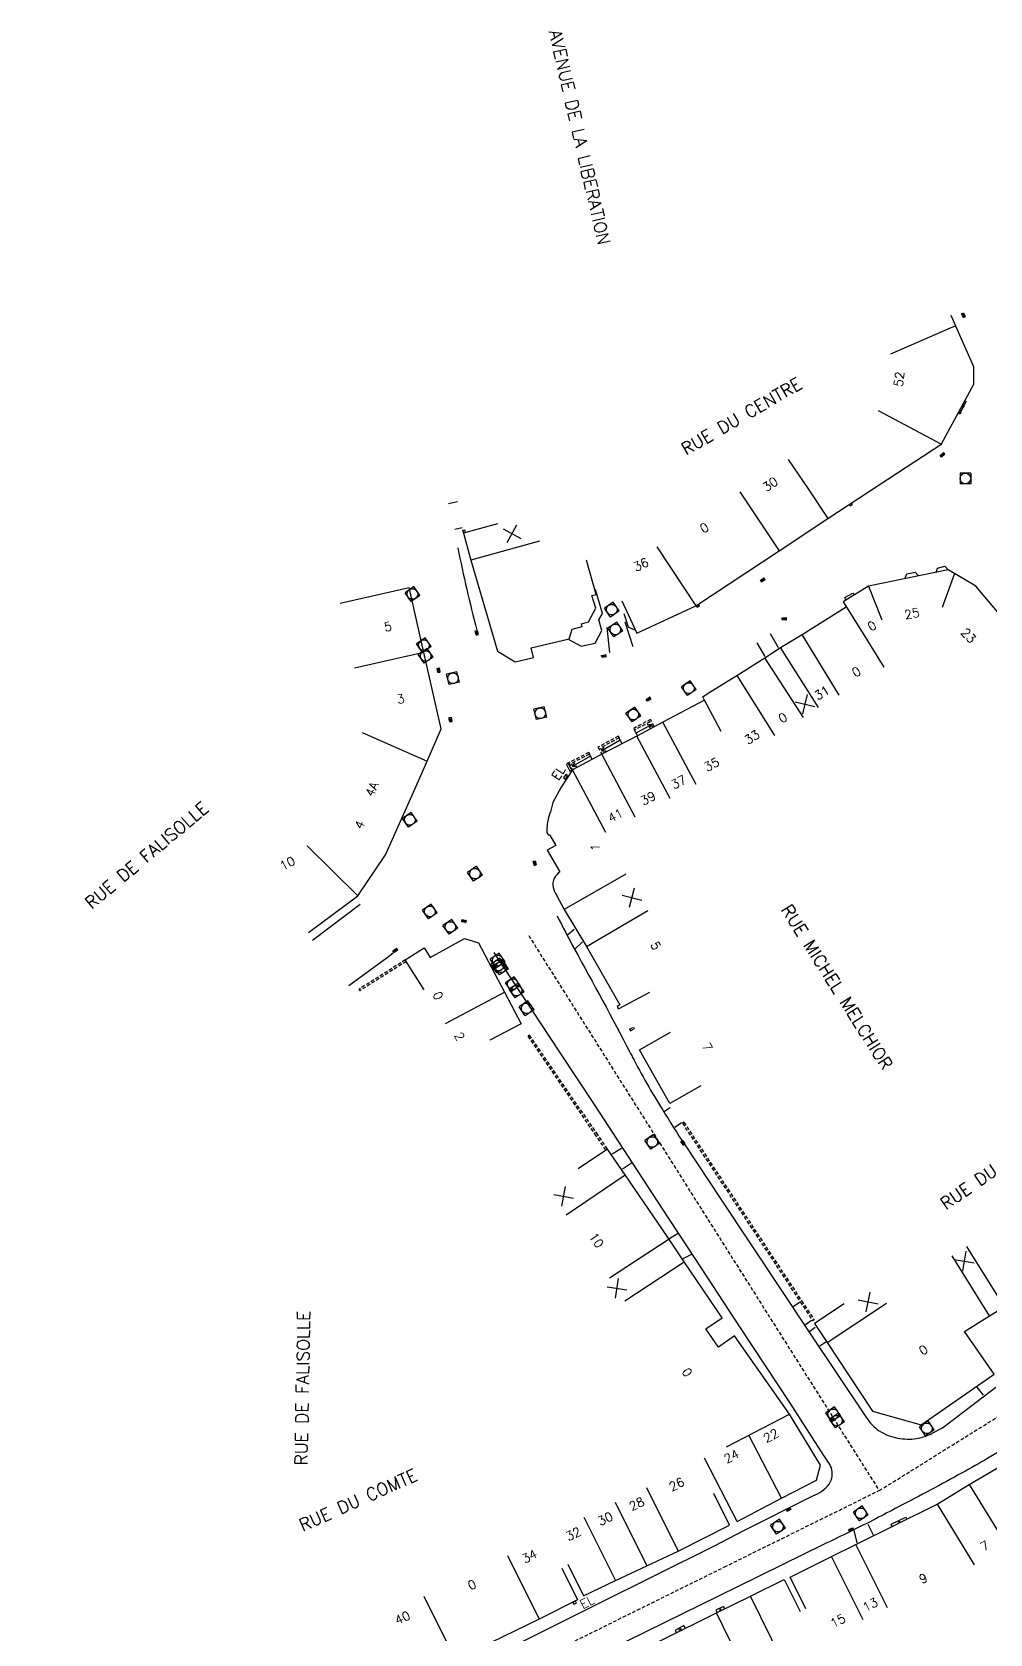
# Model space of a CAD drawing. Header units: millimetres. Extents: x 168000 to 169000, y 125999 to 127001.
# Drawn here: x 168714.9 to 168849.6, y 126113.3 to 126338.8 of the extents above; entities that cross this region are included whole.
import ezdxf
from ezdxf.enums import TextEntityAlignment as Align

# ---------------------------------------------------------------- set-up
doc = ezdxf.new("R2010")
doc.units = ezdxf.units.MM
doc.linetypes.add('DASHED', pattern=[0.75, 0.5, -0.25])
doc.layers.get('0').update_dxf_attribs({"linetype": 'CONTINUOUS'})
for name, color, linetype in [('W0001', 6, 'DASHED'), ('W0008', 7, 'CONTINUOUS'), ('W0100', 7, 'CONTINUOUS'), ('W0105', 7, 'CONTINUOUS'), ('W0112', 1, 'DASHED'), ('W0334', 7, 'CONTINUOUS'), ('W0400', 7, 'CONTINUOUS'), ('W0420', 7, 'CONTINUOUS'), ('W0984', 7, 'CONTINUOUS'), ('W0989', 7, 'CONTINUOUS'), ('W0991', 7, 'CONTINUOUS'), ('W1102', 7, 'CONTINUOUS')]:
    doc.layers.add(name, color=color, linetype=linetype)
doc.styles.get("Standard").update_dxf_attribs({"font": 'romans.shx', "width": 0.85})

# ---------------------------------------------------------------- blocks, each defined once
blk = doc.blocks.new('T400')
for p, q in [((-0.15, 0.3), (0.15, 0.3)), ((-0.15, -0.25), (-0.15, 0.3)), ((-0.15, 0.15), (0.15, 0.15)), ((-0.15, 0), (0.15, 0)), ((0.15, 0.3), (0.15, -0.25)), ((-0.15, -0.15), (0.15, -0.15)), ((-0.15, -0.25), (-0.15, -0.3)), ((-0.15, -0.3), (0.15, -0.3)), ((0.15, -0.3), (0.15, -0.25))]:
    blk.add_line(p, q)
blk = doc.blocks.new('T420')
for p, q in [((0.75, 0.75), (-0.75, 0.75)), ((-0.75, 0.75), (-0.75, -0.75)), ((0.75, 0.75), (0.75, -0.75)), ((0.75, -0.75), (-0.75, -0.75))]:
    blk.add_line(p, q)
blk.add_ellipse((0, 0), major_axis=(-0.53, 0.53), ratio=1, start_param=3.926991, end_param=10.210176)
blk = doc.blocks.new('t991o')
at = {"color": 0, "linetype": 'Continuous'}
for p, q in [((-1, 1), (1, -1)), ((-1, -1), (1, 1))]:
    blk.add_line(p, q, dxfattribs=at)
blk = doc.blocks.new('t105o')
for p, q in [((-0.5, 0), (0.5, 0)), ((0.5, 0), (0.2, 0.1)), ((0.5, 0), (0.2, -0.1))]:
    blk.add_line(p, q)

msp = doc.modelspace()

# ---------------------------------------------------------------- linework, layer by layer
at = {"layer": 'W0001', "flags": 128}
for points in [[(168784.76, 126211.61), (168829.18, 126141.24), (168834.08, 126133.5), (168812.53, 126122.85)], [(168834.08, 126133.5), (168866.62, 126153.8), (168868.94, 126144.69)], [(168812.53, 126122.85), (168743.4, 126088.62), (168706.33, 126070.21), (168660.47, 126047.46), (168615.25, 126025.06), (168577.28, 126006.23), (168580.21, 126000)]]:
    msp.add_lwpolyline(points, dxfattribs=at)
at = {"layer": 'W0008'}
for p, q in [((168773.47, 126272.45), (168774.77, 126272.7)), ((168775.41, 126269.03), (168774.36, 126268.77)), ((168795.76, 126255), (168796.13, 126251.44)), ((168799.48, 126252.28), (168798.33, 126255.73)), ((168819.91, 126252.12), (168818.76, 126254.08)), ((168816.87, 126252.81), (168818, 126250.91)), ((168790.26, 126211.79), (168791.18, 126212.52)), ((168792.35, 126210.74), (168791.31, 126209.76)), ((168803.88, 126186.93), (168804.66, 126187.44)), ((168806.24, 126185.27), (168805.34, 126184.62)), ((168796.51, 126180.89), (168797.82, 126181.69)), ((168799.21, 126179.6), (168797.96, 126178.76)), ((168804.59, 126169), (168805.69, 126169.67)), ((168807.64, 126166.72), (168806.45, 126166.11)), ((168821.95, 126159.41), (168822.86, 126160.01)), ((168824.53, 126157.44), (168823.7, 126156.83)), ((168824.29, 126155.96), (168825.08, 126156.51)), ((168826.57, 126154.41), (168825.7, 126153.84)), ((168848.73, 126146.93), (168847.87, 126148.08)), ((168830.97, 126126.15), (168830.55, 126127.87)), ((168832.47, 126128.8), (168833.21, 126127.3))]:
    msp.add_line(p, q, dxfattribs=at)
at = {"layer": 'W0008', "flags": 128}
for points in [[(168774.8, 126266.17, 0.0167), (168777.47, 126254.62)], [(168788.76, 126214.4, 0.006038), (168791.21, 126209.7, -0.0066), (168799.01, 126195.2, 0.0008), (168799.33, 126194.57, 0.0206), (168803.58, 126187.13, 0.0082), (168806.76, 126182.11), (168811.77, 126174.54), (168824.2, 126155.79), (168832.09, 126144.03, 0.0817), (168833.79, 126142.12, 0.1034), (168836.33, 126140.98, 0.0874), (168839, 126140.79, 0.0949), (168841.52, 126141.57), (168842.95, 126142.34), (168847.89, 126146.09), (168850.45, 126148.08)], [(168810.91, 126125.75), (168814.94, 126127.85), (168824.74, 126132.75, 0.1337), (168827.04, 126134.41, 0.215), (168827.34, 126136.72, 0.0624), (168826.27, 126138.44), (168821.48, 126145.89), (168814.65, 126156.29), (168808.2, 126166.17), (168803.59, 126173.18), (168794.01, 126187.83), (168789.13, 126195.22), (168779.92, 126209.24)], [(168864.99, 126142.59, 0.0539), (168863.72, 126143.73, 0.1211), (168861.65, 126144.44, 0.1574), (168859.79, 126144.14), (168849.37, 126138.06, -0.0058), (168845.74, 126136.01, -0.0043), (168841.32, 126133.6, -0.0002), (168836.7, 126131.18, -0.0023), (168833.6, 126129.54, -0.0054), (168826.24, 126125.91), (168820.41, 126123.05), (168814.14, 126119.96)], [(168721.65, 126100.88), (168721.36, 126086.97, 0.1814), (168722.37, 126084.67, 0.1473), (168724.34, 126083.32, 0.184), (168725.72, 126083.35), (168758.68, 126099.68), (168767.12, 126103.89), (168794.29, 126117.48), (168810.91, 126125.75)], [(168814.14, 126119.96), (168790.92, 126108.55), (168773.71, 126100.07), (168767.22, 126096.9), (168728.11, 126077.55), (168723.69, 126075.1, 0.0755), (168723.04, 126074.55, 0.1475), (168721.06, 126071.28, 0.0356), (168720.99, 126070.05), (168720.61, 126052.16)]]:
    msp.add_lwpolyline(points, format="xyb", dxfattribs=at)
for points in [[(168790.42, 126253.29), (168792.13, 126252.33), (168794.09, 126252.76), (168795.06, 126254.55), (168794.61, 126256.06), (168795.14, 126256.95), (168794.14, 126260.31)], [(168798.15, 126256.97), (168798.76, 126255.07), (168799.65, 126254.66)], [(168754.35, 126210.96), (168761.04, 126216.06)], [(168765.72, 126209.13), (168764.84, 126208.47), (168759.45, 126204.57)]]:
    msp.add_lwpolyline(points, dxfattribs=at)
at = {"layer": 'W0100'}
for p, q in [((168800.07, 126239.77), (168799.64, 126240.55)), ((168799.86, 126240.16), (168802, 126241.3)), ((168802, 126241.3), (168801.43, 126241.29)), ((168802, 126241.3), (168801.71, 126240.81)), ((168797.65, 126239.11), (168795.07, 126237.63)), ((168795.07, 126237.63), (168795.36, 126238.12)), ((168797.91, 126238.63), (168797.36, 126239.67)), ((168793.45, 126236.89), (168790.95, 126235.45)), ((168790.95, 126235.45), (168791.24, 126235.94)), ((168793.7, 126236.41), (168793.2, 126237.37)), ((168795.07, 126237.63), (168795.64, 126237.64)), ((168790.95, 126235.45), (168791.52, 126235.46)), ((168836.94, 126128.98), (168836.75, 126129.09)), ((168836.79, 126129.28), (168836.94, 126128.98)), ((168836.94, 126128.98), (168836.98, 126129.2)), ((168812.16, 126117.19), (168811.1, 126116.68)), ((168811.1, 126116.68), (168811.26, 126116.34)), ((168811.79, 126116.6), (168811.59, 126116.74)), ((168811.63, 126116.93), (168811.79, 126116.6)), ((168811.79, 126116.6), (168811.81, 126116.85)), ((168812.16, 126117.19), (168812.32, 126116.86)), ((168806.57, 126114.51), (168805.38, 126113.82)), ((168806.15, 126113.81), (168805.88, 126113.93)), ((168805.97, 126114.17), (168806.15, 126113.81)), ((168806.15, 126113.81), (168806.22, 126114.1)), ((168806.57, 126114.51), (168806.77, 126114.12)), ((168805.38, 126113.82), (168805.53, 126113.51))]:
    msp.add_line(p, q, dxfattribs=at)
for points in [[(168844.13, 126298.94), (168844.81, 126297.43), (168847.31, 126291.72), (168847.33, 126289.19), (168842.8, 126280.76), (168842.8, 126280.76)], [(168824.09, 126274.49), (168826.84, 126270.32), (168834.06, 126275.08), (168842.87, 126280.85)], [(168847.67, 126260.8), (168844.67, 126262.59), (168843.75, 126263.08), (168832.56, 126260.78), (168829.02, 126258.59), (168831.65, 126254.34)], [(168864.01, 126241.44), (168860.64, 126245.43), (168847.67, 126260.8)]]:
    msp.add_lwpolyline(points, dxfattribs=at)
at = {"layer": 'W0100', "flags": 128}
for points in [[(168780.39, 126269.59), (168775.57, 126268.24), (168776.63, 126264.44), (168780.37, 126251.64), (168782.86, 126250.14), (168785.42, 126250.75), (168785.1, 126252.11), (168790.45, 126253.38), (168790.89, 126254.74), (168792.28, 126255.13), (168792.18, 126255.5), (168793.17, 126255.78), (168794.21, 126257.72), (168793.65, 126259.47), (168794.24, 126259.63), (168792.9, 126264.45)], [(168797.85, 126258.73), (168799.95, 126254.2), (168808.28, 126258.05), (168819.99, 126265.77), (168826.84, 126270.32)], [(168753.78, 126212.03), (168760.74, 126217.21), (168764.6, 126222.98), (168768.73, 126232.24), (168770.47, 126236.18), (168772.46, 126240.72), (168770.03, 126251.45), (168767.97, 126260.6)], [(168809.49, 126244.77), (168809.27, 126245.24), (168809.99, 126245.76), (168814.05, 126248.24), (168817.96, 126250.69), (168820.16, 126252.18), (168823.22, 126253.99), (168829.41, 126257.87)], [(168770.07, 126203.97), (168767.39, 126208.19), (168770.07, 126209.89), (168770.89, 126208.52), (168775.73, 126211.19), (168777.69, 126210.61), (168781.36, 126203.65), (168783.71, 126199.22), (168779.29, 126196.89)], [(168808.98, 126190.45), (168804.63, 126188), (168800.37, 126195.55), (168804.72, 126198.01)], [(168814.08, 126129.18), (168820.32, 126132.42), (168825.23, 126134.99), (168825.83, 126137.07), (168821.45, 126144.26), (168813.73, 126155.27), (168811.46, 126153.67), (168809.69, 126156.26), (168811.98, 126157.83), (168806.63, 126165.71), (168804.31, 126169.24), (168798.31, 126177.94), (168795.84, 126181.58), (168791.7, 126178.78)], [(168829.14, 126159.77), (168824.97, 126157.01), (168826.73, 126154.36), (168833.11, 126144.7), (168839.96, 126142.76), (168850.24, 126149.9), (168846.08, 126155.89), (168849.6, 126158.09), (168851.64, 126159.36), (168851.85, 126159.49), (168854.56, 126161.17), (168856.64, 126157.76), (168857.53, 126156.29), (168861.88, 126158.8), (168862.44, 126160.7), (168867.05, 126163.54), (168873.14, 126167.2), (168876.91, 126169.39), (168885.98, 126174.67), (168888.12, 126175.84)], [(168823.76, 126116.86), (168821.53, 126121.33), (168827.34, 126124.25), (168830.79, 126125.94), (168842.22, 126131.6), (168846.74, 126134.35), (168852.72, 126137.89), (168857.04, 126140.44), (168860.83, 126142.76), (168862.77, 126142.23), (168867.13, 126134.94)], [(168790.26, 126123.16), (168792.48, 126118.68), (168796.95, 126120.83), (168801.36, 126122.9), (168805.78, 126124.98), (168813.02, 126128.63), (168810.8, 126133.12)], [(168835.91, 126128.47), (168835.75, 126128.78), (168837.83, 126129.78), (168837.97, 126129.49)], [(168789.43, 126122.59), (168791.65, 126118.11), (168786.24, 126115.4), (168774.48, 126109.68), (168766.9, 126105.89), (168764.69, 126110.37)], [(168790.84, 126100.71), (168788.63, 126105.2), (168793.07, 126107.41), (168797.63, 126109.61), (168803.53, 126112.52), (168811.18, 126116.3), (168815.98, 126118.65), (168820.72, 126120.98), (168822.93, 126116.49)]]:
    msp.add_lwpolyline(points, dxfattribs=at)
for points in [[(168808.33, 126258), (168808.44, 126257.84), (168808.79, 126258.07), (168808.68, 126258.24)], [(168790.33, 126235.88), (168790.06, 126235.72), (168790.57, 126234.74), (168790.84, 126234.91)], [(168790.24, 126234.14), (168789.99, 126234.29), (168789.66, 126233.8), (168789.92, 126233.64)], [(168791.1, 126117.5), (168791.47, 126117.68), (168791.34, 126117.95), (168790.97, 126117.77)]]:
    msp.add_lwpolyline(points, close=True, dxfattribs=at)
msp.add_lwpolyline([(168811.82, 126240.34), (168809.49, 126244.77), (168803.61, 126241.67), (168799.95, 126239.7), (168795.07, 126237.14), (168790.94, 126234.96), (168789.34, 126232.53), (168788.18, 126230.35), (168787.82, 126229.03, 0.0993), (168787.32, 126226.32, 0.2189), (168787.52, 126225.82, 0.0843), (168787.73, 126225.76), (168788.6, 126224.28), (168787.37, 126223.63), (168789.13, 126220.58, 0.0838), (168788.38, 126219.73, 0.179), (168788.19, 126218.37, 0.0656), (168788.68, 126217.3), (168789.75, 126215.3), (168792.91, 126210.09), (168797.56, 126201.89), (168797.21, 126201.66), (168797.38, 126201.33), (168801.82, 126203.64)], format="xyb", dxfattribs=at)
at = {"layer": 'W0112'}
for p, q in [((168775.47, 126268.68), (168775.71, 126268.74)), ((168775.47, 126268.68), (168775.57, 126268.24)), ((168775.71, 126268.74), (168775.81, 126268.31)), ((168801.9, 126242.03), (168799.53, 126240.78)), ((168799.53, 126240.78), (168799.64, 126240.55)), ((168801.8, 126241.69), (168799.64, 126240.55)), ((168802.21, 126240.92), (168801.8, 126241.69)), ((168802.43, 126241.04), (168801.9, 126242.03)), ((168797.36, 126239.67), (168794.51, 126238.14)), ((168794.51, 126238.14), (168795.05, 126237.13)), ((168797.48, 126239.45), (168794.85, 126238.04)), ((168794.85, 126238.04), (168795.27, 126237.24)), ((168797.36, 126239.67), (168797.48, 126239.45)), ((168793.2, 126237.37), (168790.38, 126235.93)), ((168790.38, 126235.93), (168790.94, 126234.96)), ((168793.31, 126237.15), (168790.73, 126235.83)), ((168790.73, 126235.83), (168791.16, 126235.07)), ((168793.2, 126237.37), (168793.31, 126237.15)), ((168767.39, 126208.19), (168760.87, 126204.06)), ((168767.53, 126207.98), (168761, 126203.85)), ((168760.87, 126204.06), (168761, 126203.85)), ((168784.89, 126197.6), (168784.68, 126197.45)), ((168794.27, 126183.44), (168784.68, 126197.45)), ((168794.47, 126183.58), (168784.89, 126197.6)), ((168798.96, 126198.44), (168799.49, 126198.72)), ((168798.96, 126198.44), (168799.07, 126198.22)), ((168799.07, 126198.22), (168799.6, 126198.5)), ((168799.49, 126198.72), (168799.6, 126198.5)), ((168806.59, 126185.35), (168806.38, 126185.21)), ((168806.38, 126185.21), (168822.96, 126160.07)), ((168806.59, 126185.35), (168823.16, 126160.21)), ((168795.63, 126181.44), (168794.27, 126183.44)), ((168795.84, 126181.58), (168794.47, 126183.58)), ((168822.96, 126160.07), (168824.7, 126157.42)), ((168823.16, 126160.21), (168824.91, 126157.56)), ((168824.91, 126157.56), (168824.7, 126157.42))]:
    msp.add_line(p, q, dxfattribs=at)
msp.add_lwpolyline([(168845.39, 126285.58), (168845.59, 126285.47), (168846.06, 126286.4), (168845.88, 126286.5), (168845.88, 126286.5)], dxfattribs=at)
at = {"layer": 'W0334'}
for points in [[(168829.87, 126272.32), (168829.97, 126272.08), (168830.31, 126272.28), (168830.16, 126272.51)], [(168837.67, 126261.83), (168837.95, 126262.55), (168839.13, 126262.76), (168839.6, 126262.23)], [(168842.07, 126262.73), (168842.29, 126263.32), (168843.29, 126263.62), (168843.75, 126263.08)], [(168829.39, 126258.82), (168829.22, 126259.18), (168830.38, 126259.8), (168830.57, 126259.55)]]:
    msp.add_lwpolyline(points, dxfattribs=at)
at = {"layer": 'W1102'}
for p, q in [((168844.81, 126297.43), (168835.65, 126293.43)), ((168842.8, 126280.76), (168833.99, 126285.49)), ((168821.28, 126278.64), (168824.09, 126274.49)), ((168814.44, 126274.09), (168819.99, 126265.77)), ((168786.26, 126267.14), (168776.63, 126264.44)), ((168802.79, 126266.32), (168808.28, 126258.05)), ((168758.22, 126258.4), (168767.97, 126260.6)), ((168828.42, 126245.45), (168823.22, 126253.99)), ((168831.65, 126254.34), (168834.72, 126249.4)), ((168831.65, 126254.34), (168834.72, 126249.4)), ((168770.03, 126251.45), (168760.27, 126249.25)), ((168825.51, 126243.73), (168820.16, 126252.18)), ((168823.41, 126242.31), (168817.96, 126250.69)), ((168814.05, 126248.24), (168819.36, 126239.77)), ((168761.32, 126240.21), (168770.47, 126236.18)), ((168808.34, 126232.86), (168803.61, 126241.67)), ((168804.68, 126230.89), (168799.95, 126239.7)), ((168799.75, 126228.3), (168795.07, 126237.14)), ((168795.62, 126226.12), (168790.94, 126234.96)), ((168760.74, 126217.21), (168753.62, 126224.24)), ((168798.44, 126220.25), (168789.75, 126215.3)), ((168792.91, 126210.09), (168801.53, 126215.15)), ((168773.06, 126199.26), (168781.36, 126203.65)), ((168790.03, 126172.33), (168798.31, 126177.94)), ((168796.15, 126163.43), (168804.5, 126168.93)), ((168798.28, 126160.21), (168806.63, 126165.71)), ((168849.6, 126158.09), (168844.32, 126166.57)), ((168846.35, 126167.84), (168851.64, 126159.36)), ((168826.73, 126154.36), (168835.07, 126159.87)), ((168812.58, 126139.65), (168821.45, 126144.26)), ((168820.32, 126132.42), (168815.71, 126141.29)), ((168814.08, 126129.18), (168809.47, 126138.05)), ((168846.74, 126134.35), (168851.95, 126125.82)), ((168801.33, 126133.93), (168805.78, 126124.98)), ((168792.5, 126129.78), (168796.95, 126120.83)), ((168796.91, 126131.86), (168801.36, 126122.9)), ((168842.22, 126131.6), (168847.43, 126123.06)), ((168835.24, 126116.99), (168830.79, 126125.94)), ((168781.79, 126124.35), (168786.24, 126115.4)), ((168831.79, 126115.3), (168827.34, 126124.25)), ((168770.02, 126118.63), (168774.48, 126109.68)), ((168820.39, 126109.67), (168815.98, 126118.65)), ((168815.59, 126107.32), (168811.18, 126116.3))]:
    msp.add_line(p, q, dxfattribs=at)
for points in [[(168832.56, 126260.78), (168834.44, 126256.06)], [(168844.67, 126262.59), (168842.93, 126257.81)]]:
    msp.add_lwpolyline(points, dxfattribs=at)

# ---------------------------------------------------------------- block references
at = {"layer": 'W0105', "rotation": 241.7615999999895}
for p in [(168845.59, 126285.47), (168846.06, 126286.4)]:
    msp.add_blockref('t105o', p, dxfattribs=at)
at = {"layer": 'W0400'}
for p, rotation in [((168845.92, 126298.93), 24.30819999999866), ((168842.96, 126279.28), 130.1348624168207), ((168817.68, 126261.67), 123.3494000000024), ((168820.74, 126256.21), 90), ((168777.45, 126254.23), 13.40089999998336), ((168772.08, 126248.97), 13.40089999998336), ((168795.34, 126250.95), 102.2188000000011), ((168801.63, 126244.9), 123.3494000000024), ((168773.76, 126242.01), 13.40089999998336), ((168785.6, 126221.83), 13.40089999998336), ((168775.67, 126213.66), 79.71879999999963), ((168766, 126209.54), 124.7188000000039), ((168806.45, 126182.46), 34.71880000000522), ((168821.31, 126130.85), 299.1117999999981), ((168830.1, 126128), 299.1117999999981)]:
    msp.add_blockref('T400', p, dxfattribs=dict(at, rotation=rotation))
at = {"layer": 'W0420'}
msp.add_blockref('T420', (168846.19, 126275.95), dxfattribs=at)
for p, rotation in [((168768.41, 126259.69), 304.7187999999665), ((168796.45, 126257.5), 304.7187999999665), ((168796.95, 126254.7), 304.7187999999665), ((168770.02, 126252.49), 304.7187999999665), ((168770.27, 126250.98), 304.7187999999665), ((168774.11, 126247.84), 283.4008999999928), ((168807.29, 126246.44), 304.7187999999665), ((168786.4, 126242.92), 283.4008999999928), ((168799.49, 126242.73), 304.7187999999665), ((168768.05, 126227.91), 304.7187999999665), ((168777.21, 126220.33), 304.7187999999832), ((168770.86, 126215.01), 304.7187999999832), ((168773.75, 126212.84), 304.7187999999665), ((168780.4, 126208.12), 304.7187999999665), ((168780.49, 126207.41), 304.7187999999665), ((168780.86, 126207.15), 304.7187999999665), ((168782.53, 126204.78), 304.7187999999665), ((168783.07, 126203.88), 304.7187999999665), ((168784.47, 126201.38), 304.7187999999665), ((168802.15, 126182.58), 304.7187999999832), ((168827.6, 126144.25), 304.7187999999832), ((168828.13, 126143.36), 304.7187999999832), ((168840.77, 126142.27), 304.7187999999665), ((168831.48, 126130.3), 304.7187999999832), ((168819.83, 126128.43), 304.7187999999832)]:
    msp.add_blockref('T420', p, dxfattribs=dict(at, rotation=rotation))
at = {"layer": 'W0991'}
for p, rotation in [((168782.41, 126268.17), 16.16664622900439), ((168823.62, 126244.19), 301.5439896475003), ((168799.29, 126216.97), 30.59095267020933), ((168789.69, 126174.92), 34.89282254149869), ((168846.01, 126165.79), 305.3209434899454), ((168797.18, 126161.98), 35.74411362024929), ((168832.51, 126160.06), 33.80870988768009)]:
    msp.add_blockref('t991o', p, dxfattribs=dict(at, rotation=rotation))

# ---------------------------------------------------------------- texts
at = {"layer": 'W0984'}
for rotation, p in [(56.7992, (168788.94, 126234.51)), (26.9373, (168792.97, 126117.82))]:
    msp.add_text('EL', height=1.25, rotation=rotation, dxfattribs=at).set_placement(p, align=Align.MIDDLE)
at = {"layer": 'W0989'}
for s, rotation, p in [('AVENUE DE LA LIBERATION', 283, (168791.93, 126323.96)), ('RUE DU CENTRE', 30.1908, (168814.7, 126284.73)), ('RUE DE FALISOLLE', 40.2153, (168731.01, 126222.94)), ('RUE MICHEL MELCHIOR', 302.3749, (168828.13, 126204.35)), ('RUE DU COMTE', 34.8506, (168850.28, 126178.77)), ('RUE DE FALISOLLE', 89, (168752.94, 126147.94)), ('RUE DU COMTE', 24.1388, (168760.79, 126132.2))]:
    msp.add_text(s, height=1.75, rotation=rotation, dxfattribs=at).set_placement(p, align=Align.MIDDLE)
at = {"layer": 'W0991'}
for s, rotation, p in [('52', 83.1385, (168836.86, 126289.93)), ('30', 33.5722, (168818.74, 126275.14)), ('0', 33.3976, (168809.46, 126269.01)), ('36', 24.8215, (168800.55, 126263.84)), ('25', 11.6268, (168838.68, 126256.93)), ('5', 12.6616, (168764.96, 126255.11)), ('0', 31.7674, (168833.05, 126255.2)), ('23', 313.0892, (168846.63, 126253.85)), ('0', 32.0863, (168830.85, 126248.74)), ('3', 12.6616, (168766.75, 126244.93)), ('31', 30.5987, (168826.01, 126245.77)), ('0', 32.0449, (168820.51, 126242.26)), ('33', 32.1383, (168816.18, 126239.55)), ('35', 27.7796, (168810.51, 126235.7)), ('37', 28.2403, (168805.86, 126233.23)), ('4A', 66, (168762.71, 126232.23)), ('39', 27.72, (168801.56, 126230.95)), ('41', 27.8547, (168796.97, 126228.53)), ('4', 66, (168760.99, 126227.22)), ('10', 27.9148, (168750.82, 126221.79)), ('1', 87.5728, (168794.11, 126224.04)), ('5', 299.6031, (168802.63, 126210.19)), ('0', 297.8065, (168772.01, 126203.16)), ('2', 298.0114, (168775.03, 126197.44)), ('7', 299.4373, (168809.9, 126195.95)), ('10', 304.6057, (168794.31, 126168.76)), ('0', 34.7492, (168840.26, 126153.31)), ('0', 304.6327, (168807.05, 126150.15)), ('22', 27.5822, (168818.84, 126141.24)), ('24', 27.4553, (168813.28, 126138.34)), ('26', 26.7832, (168805.57, 126134.4)), ('28', 25.1517, (168799.96, 126131.64)), ('30', 25.2547, (168795.53, 126129.55)), ('32', 25.6605, (168791.04, 126127.41)), ('34', 27.2881, (168784.88, 126124.26)), ('7', 31.4094, (168848.91, 126125.72)), ('0', 25.9382, (168776.78, 126120.25)), ('9', 26.3156, (168840.27, 126121.15)), ('13', 26.1663, (168832.81, 126117.46)), ('40', 25.1706, (168767.01, 126115.61)), ('15', 26.6479, (168828.25, 126115.19))]:
    msp.add_text(s, height=1.25, rotation=rotation, dxfattribs=at).set_placement(p, align=Align.MIDDLE)

doc.saveas('drawing.dxf')
